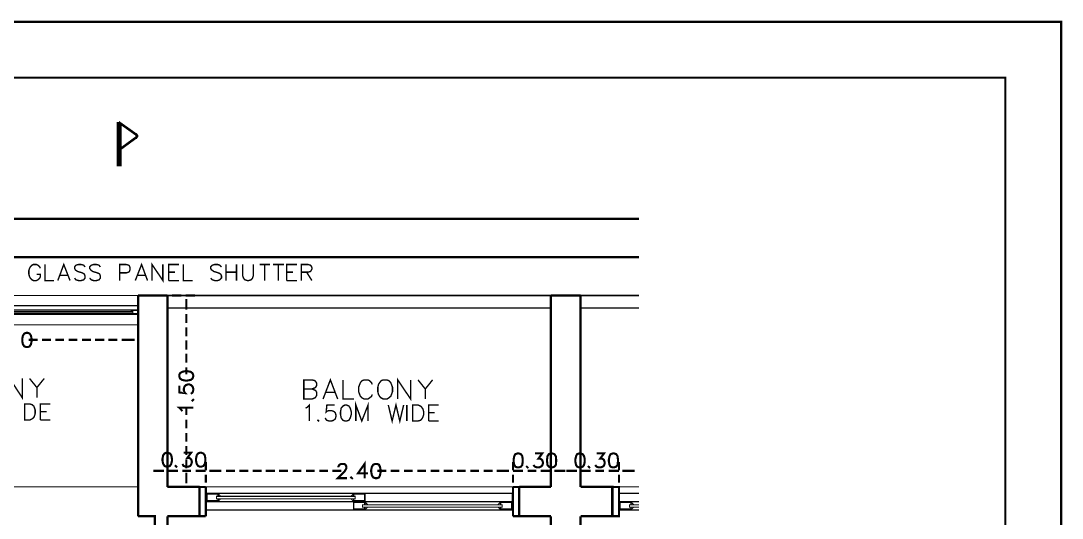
# Model space of a CAD drawing. Extents: x 0.2 to 11.4, y 0.2 to 8.2.
# Drawn here: x 6.45 to 11.423, y 5.779 to 8.157 of the extents above; entities that cross this region are included whole.
import ezdxf

# ---------------------------------------------------------------- set-up
doc = ezdxf.new("R2010")
doc.units = 0
doc.layers.get('0').update_dxf_attribs({"linetype": 'CONTINUOUS'})

msp = doc.modelspace()

# ---------------------------------------------------------------- linework, layer by layer
at = {"color": 0}
for points, const_width in [([(0.228353, 0.238336), (11.4183, 0.238336), (11.4183, 8.15169), (0.228353, 8.15169), (0.228353, 0.238336)], 0.01), ([(0.495008, 0.504992), (11.1517, 0.504992), (11.1517, 7.88499), (0.495008, 7.88499), (0.495008, 0.504992)], 0.01), ([(6.99832, 7.59668), (6.99832, 7.59668)], 0.01), ([(6.41, 6.75999), (6.98503, 6.75999), (6.98503, 6.76665), (6.41, 6.76665), (6.41, 6.75999)], 0.005), ([(6.97999, 6.77333), (7.00836, 6.77333), (7.00836, 6.75499), (6.97999, 6.75499), (6.97999, 6.75999), (6.98167, 6.75999), (6.98167, 6.75667), (7.00667, 6.75667), (7.00667, 6.77165), (6.98167, 6.77165), (6.98167, 6.76665), (6.97999, 6.76665), (6.97999, 6.77333)], 0.005), ([(7.00836, 6.79335), (6.99501, 6.79335), (6.99501, 6.79497), (7.00836, 6.79497), (7.00999, 6.79497), (7.00999, 6.75331), (6.99501, 6.75331), (6.99501, 6.75499), (7.00836, 6.75499), (7.00836, 6.77333), (6.99501, 6.77333), (6.99501, 6.77501), (7.00836, 6.77501), (7.00836, 6.79335)], 0.005), ([(6.47667, 6.66499), (6.46669, 6.66168), (6.46001, 6.65169), (6.45665, 6.63499), (6.45665, 6.62668), (6.46001, 6.61003), (6.46669, 6.59999), (6.47667, 6.59668), (6.48335, 6.59668), (6.49164, 6.59999), (6.49832, 6.61003), (6.50168, 6.62668), (6.50168, 6.63499), (6.49832, 6.65169), (6.49164, 6.66168), (6.48335, 6.66499), (6.47667, 6.66499)], 0.01), ([(7.20665, 6.45665), (7.21001, 6.44667), (7.22, 6.44), (7.23503, 6.43668), (7.24501, 6.43668), (7.26167, 6.44), (7.27001, 6.44667), (7.27333, 6.45665), (7.27333, 6.46332), (7.27001, 6.47168), (7.26167, 6.47835), (7.24501, 6.48167), (7.23503, 6.48167), (7.22, 6.47835), (7.21001, 6.47168), (7.20665, 6.46332), (7.20665, 6.45665)], 0.01), ([(8.18164, 6.44), (8.17165, 6.43668), (8.16336, 6.42665), (8.15831, 6.41835), (8.155, 6.405), (8.155, 6.38336), (8.15831, 6.37001), (8.16336, 6.36165), (8.17165, 6.35335), (8.18164, 6.34831), (8.19835, 6.34831), (8.20665, 6.35335), (8.21669, 6.36165), (8.22, 6.37001), (8.22499, 6.38336), (8.22499, 6.405), (8.22, 6.41835), (8.21669, 6.42665), (8.20665, 6.43668), (8.19835, 6.44), (8.18164, 6.44)], 0.006667), ([(6.46832, 6.24832), (6.46832, 6.32497), (6.49333, 6.32497), (6.50331, 6.32167), (6.51167, 6.315), (6.51497, 6.30664), (6.51833, 6.29665), (6.51833, 6.27832), (6.51497, 6.26665), (6.51167, 6.25999), (6.50331, 6.25331), (6.49333, 6.24832), (6.46832, 6.24832)], 0.006667), ([(7.99832, 6.31999), (7.98833, 6.315), (7.97999, 6.30501), (7.97667, 6.28668), (7.97667, 6.27501), (7.97999, 6.25836), (7.98833, 6.24669), (7.99832, 6.24333), (8.00499, 6.24333), (8.01665, 6.24669), (8.02333, 6.25836), (8.02832, 6.27501), (8.02832, 6.28668), (8.02333, 6.30501), (8.01665, 6.315), (8.00499, 6.31999), (7.99832, 6.31999)], 0.006667), ([(8.32167, 6.24333), (8.32167, 6.31999), (8.34668, 6.31999), (8.35835, 6.315), (8.36501, 6.30832), (8.37001, 6.30165), (8.37332, 6.28999), (8.37332, 6.27165), (8.37001, 6.26167), (8.36501, 6.25331), (8.35835, 6.24669), (8.34668, 6.24333), (8.32167, 6.24333)], 0.006667), ([(7.14501, 6.09169), (7.13667, 6.08832), (7.12999, 6.08003), (7.12668, 6.06332), (7.12668, 6.05333), (7.12999, 6.03836), (7.13667, 6.02832), (7.14501, 6.02501), (7.15169, 6.02501), (7.16168, 6.02832), (7.16835, 6.03836), (7.17165, 6.05333), (7.17165, 6.06332), (7.16835, 6.08003), (7.16168, 6.08832), (7.15169, 6.09169), (7.14501, 6.09169)], 0.01), ([(7.30501, 6.09169), (7.29665, 6.08832), (7.28999, 6.08003), (7.28668, 6.06332), (7.28668, 6.05333), (7.28999, 6.03836), (7.29665, 6.02832), (7.30501, 6.02501), (7.31168, 6.02501), (7.32167, 6.02832), (7.32835, 6.03836), (7.33165, 6.05333), (7.33165, 6.06332), (7.32835, 6.08003), (7.32167, 6.08832), (7.31168, 6.09169), (7.30501, 6.09169)], 0.01), ([(8.82167, 6.08832), (8.81168, 6.08501), (8.80664, 6.07497), (8.80333, 6.06), (8.80333, 6.05003), (8.80664, 6.03331), (8.81168, 6.02501), (8.82167, 6.02165), (8.82835, 6.02165), (8.83832, 6.02501), (8.845, 6.03331), (8.84668, 6.05003), (8.84668, 6.06), (8.845, 6.07497), (8.83832, 6.08501), (8.82835, 6.08832), (8.82167, 6.08832)], 0.01), ([(8.98167, 6.08832), (8.97168, 6.08501), (8.965, 6.07497), (8.96332, 6.06), (8.96332, 6.05003), (8.965, 6.03331), (8.97168, 6.02501), (8.98167, 6.02165), (8.98833, 6.02165), (8.99832, 6.02501), (9.00499, 6.03331), (9.00667, 6.05003), (9.00667, 6.06), (9.00499, 6.07497), (8.99832, 6.08501), (8.98833, 6.08832), (8.98167, 6.08832)], 0.01), ([(9.11664, 6.08832), (9.10667, 6.08501), (9.10167, 6.07497), (9.09831, 6.06), (9.09831, 6.05003), (9.10167, 6.03331), (9.10667, 6.02501), (9.11664, 6.02165), (9.12332, 6.02165), (9.13336, 6.02501), (9.13997, 6.03331), (9.14333, 6.05003), (9.14333, 6.06), (9.13997, 6.07497), (9.13336, 6.08501), (9.12332, 6.08832), (9.11664, 6.08832)], 0.01), ([(9.27669, 6.08832), (9.26665, 6.08501), (9.26167, 6.07497), (9.25836, 6.06), (9.25836, 6.05003), (9.26167, 6.03331), (9.26665, 6.02501), (9.27669, 6.02165), (9.28331, 6.02165), (9.29335, 6.02501), (9.30003, 6.03331), (9.30165, 6.05003), (9.30165, 6.06), (9.30003, 6.07497), (9.29335, 6.08501), (9.28331, 6.08832), (9.27669, 6.08832)], 0.01), ([(8.14333, 6.03836), (8.13336, 6.035), (8.12668, 6.02501), (8.12332, 6.00999), (8.12332, 6), (8.12668, 5.98335), (8.13336, 5.97331), (8.14333, 5.97), (8.15001, 5.97), (8.16, 5.97331), (8.16499, 5.98335), (8.16835, 6), (8.16835, 6.00999), (8.16499, 6.02501), (8.16, 6.035), (8.15001, 6.03836), (8.14333, 6.03836)], 0.01), ([(7.33664, 5.81836), (7.36501, 5.81836), (7.36501, 5.81668), (7.33664, 5.81668), (7.33333, 5.81668), (7.33333, 5.89833), (7.36501, 5.89833), (7.36501, 5.89665), (7.33664, 5.89665), (7.33664, 5.85835), (7.36501, 5.85835), (7.36501, 5.85667), (7.33664, 5.85667), (7.33664, 5.81836)], 0.005), ([(7.39333, 5.86003), (7.33664, 5.86003), (7.33664, 5.89501), (7.39333, 5.89501), (7.39333, 5.88336), (7.39165, 5.88336), (7.39165, 5.89333), (7.34, 5.89333), (7.34, 5.86333), (7.39165, 5.86333), (7.39165, 5.87169), (7.39333, 5.87169), (7.39333, 5.86003)], 0.005), ([(7.38499, 5.87169), (8.04665, 5.87169), (8.04665, 5.88336), (7.38499, 5.88336), (7.38499, 5.87169)], 0.005), ([(8.03836, 5.86003), (8.095, 5.86003), (8.095, 5.89501), (8.03836, 5.89501), (8.03836, 5.88336), (8.03999, 5.88336), (8.03999, 5.89333), (8.09169, 5.89333), (8.09169, 5.86333), (8.03999, 5.86333), (8.03999, 5.87169), (8.03836, 5.87169), (8.03836, 5.86003)], 0.005), ([(8.79665, 5.89665), (8.76665, 5.89665), (8.76665, 5.89833), (8.79665, 5.89833), (8.80003, 5.89833), (8.80003, 5.81668), (8.76665, 5.81668), (8.76665, 5.81836), (8.79665, 5.81836), (8.79665, 5.85667), (8.76665, 5.85667), (8.76665, 5.85835), (8.79665, 5.85835), (8.79665, 5.89665)], 0.005), ([(9.30832, 5.89665), (9.33832, 5.89665), (9.33832, 5.89833), (9.30832, 5.89833), (9.30664, 5.89833), (9.30664, 5.81668), (9.33832, 5.81668), (9.33832, 5.81836), (9.30832, 5.81836), (9.30832, 5.85667), (9.33832, 5.85667), (9.33832, 5.85835), (9.30832, 5.85835), (9.30832, 5.89665)], 0.005), ([(8.095, 5.85499), (8.03836, 5.85499), (8.03836, 5.81999), (8.095, 5.81999), (8.095, 5.83165), (8.09169, 5.83165), (8.09169, 5.82335), (8.03999, 5.82335), (8.03999, 5.85335), (8.09169, 5.85335), (8.09169, 5.84332), (8.095, 5.84332), (8.095, 5.85499)], 0.005), ([(8.08165, 5.83165), (8.74832, 5.83165), (8.74832, 5.84332), (8.08165, 5.84332), (8.08165, 5.83165)], 0.005), ([(8.74001, 5.85499), (8.79497, 5.85499), (8.79497, 5.81999), (8.74001, 5.81999), (8.74001, 5.83165), (8.74164, 5.83165), (8.74164, 5.82335), (8.79335, 5.82335), (8.79335, 5.85335), (8.74164, 5.85335), (8.74164, 5.84332), (8.74001, 5.84332), (8.74001, 5.85499)], 0.005), ([(9.36501, 5.85499), (9.31, 5.85499), (9.31, 5.81999), (9.36501, 5.81999), (9.36501, 5.83165), (9.36333, 5.83165), (9.36333, 5.82335), (9.31168, 5.82335), (9.31168, 5.85335), (9.36333, 5.85335), (9.36333, 5.84332), (9.36501, 5.84332), (9.36501, 5.85499)], 0.005)]:
    msp.add_lwpolyline(points, close=True, dxfattribs=dict(at, const_width=const_width))
for points, const_width in [([(0.629992, 3.28331), (0.848307, 3.28331), (0.848307, 7.72999), (5.77001, 7.72999), (5.77001, 7.21001), (9.05333, 7.21001)], 0.011667), ([(6.92503, 7.66667), (6.91336, 7.66667), (6.91336, 7.46669), (6.92503, 7.46669), (6.92503, 7.54335)], 0.011667), ([(6.92503, 7.66667), (6.91336, 7.66667), (6.91336, 7.46669), (6.92503, 7.46669), (6.92503, 7.54335)], 0.01), ([(7, 7.61333), (6.92503, 7.66667), (6.92503, 7.54335), (7, 7.59831)], 0.011667), ([(7, 7.61333), (6.92503, 7.66667), (6.92503, 7.54335), (7, 7.59831)], 0.01), ([(6.99914, 7.59619), (7, 7.59668), (7.00499, 7.60357), (7.00499, 7.60585), (7.00499, 7.60829), (7, 7.61501), (6.99914, 7.61546)], 0.011667), ([(6.99832, 7.59668), (7, 7.59831), (7.00168, 7.59999), (7.00168, 7.60167), (7.00331, 7.60335), (7.00331, 7.60499), (7.00331, 7.60667), (7.00168, 7.60835), (7.00168, 7.61003), (7, 7.61165), (6.99832, 7.61333), (6.99832, 7.61501)], 0.01), ([(0.726671, 0.639974), (0.726671, 3.09999), (1.03168, 3.09999), (1.03168, 7.54665), (5.58664, 7.54665), (5.58664, 7.02669), (9.05333, 7.02669)], 0.01), ([(9.40169, 7.21001), (9.05333, 7.21001)], 0.011667), ([(9.40169, 7.02669), (9.05333, 7.02669)], 0.01), ([(6.54335, 6.97331), (6.53999, 6.97999), (6.53168, 6.98833), (6.52501, 6.99164), (6.50999, 6.99164), (6.50331, 6.98833), (6.49501, 6.97999), (6.49164, 6.97331), (6.48833, 6.96332), (6.48833, 6.94499), (6.49164, 6.93332), (6.49501, 6.92665), (6.50331, 6.91835), (6.50999, 6.91499), (6.52501, 6.91499), (6.53168, 6.91835), (6.53999, 6.92665), (6.54335, 6.93332), (6.54335, 6.94499), (6.52501, 6.94499)], 0.006667), ([(6.565, 6.99164), (6.565, 6.91499), (6.60835, 6.91499)], 0.006667), ([(6.62668, 6.91499), (6.655, 6.99164), (6.685, 6.91499)], 0.006667), ([(6.75667, 6.97999), (6.75, 6.98833), (6.73833, 6.99164), (6.72499, 6.99164), (6.71332, 6.98833), (6.70665, 6.97999), (6.70665, 6.97331), (6.71001, 6.96669), (6.71332, 6.96332), (6.72168, 6.95833), (6.74333, 6.95167), (6.75, 6.94835), (6.75331, 6.94499), (6.75667, 6.93668), (6.75667, 6.92665), (6.75, 6.91835), (6.73833, 6.91499), (6.72499, 6.91499), (6.71332, 6.91835), (6.70665, 6.92665)], 0.006667), ([(6.83003, 6.97999), (6.82335, 6.98833), (6.81168, 6.99164), (6.79665, 6.99164), (6.78668, 6.98833), (6.77832, 6.97999), (6.77832, 6.97331), (6.78331, 6.96669), (6.78668, 6.96332), (6.79335, 6.95833), (6.815, 6.95167), (6.82335, 6.94835), (6.82667, 6.94499), (6.83003, 6.93668), (6.83003, 6.92665), (6.82335, 6.91835), (6.81168, 6.91499), (6.79665, 6.91499), (6.78668, 6.91835), (6.77832, 6.92665)], 0.006667), ([(6.92165, 6.91499), (6.92165, 6.99164), (6.95335, 6.99164), (6.965, 6.98833), (6.96832, 6.98503), (6.97168, 6.97667), (6.97168, 6.96669), (6.96832, 6.95833), (6.965, 6.95503), (6.95335, 6.95167), (6.92165, 6.95167)], 0.006667), ([(6.99669, 6.91499), (7.02669, 6.99164), (7.05501, 6.91499)], 0.006667), ([(7.07667, 6.91499), (7.07667, 6.99164), (7.12831, 6.91499), (7.12831, 6.99164)], 0.006667), ([(7.15668, 6.91499), (7.15668, 6.99164), (7.20503, 6.99164)], 0.006667), ([(7.22667, 6.99164), (7.22667, 6.91499), (7.27001, 6.91499)], 0.006667), ([(7.40831, 6.97999), (7.40001, 6.98833), (7.38997, 6.99164), (7.375, 6.99164), (7.36501, 6.98833), (7.35667, 6.97999), (7.35667, 6.97331), (7.36003, 6.96669), (7.36501, 6.96332), (7.37169, 6.95833), (7.39333, 6.95167), (7.40001, 6.94835), (7.405, 6.94499), (7.40831, 6.93668), (7.40831, 6.92665), (7.40001, 6.91835), (7.38997, 6.91499), (7.375, 6.91499), (7.36501, 6.91835), (7.35667, 6.92665)], 0.006667), ([(7.43001, 6.91499), (7.43001, 6.99164)], 0.006667), ([(7.47999, 6.99164), (7.47999, 6.91499)], 0.006667), ([(7.50999, 6.99164), (7.50999, 6.93668), (7.51335, 6.92665), (7.52001, 6.91835), (7.53168, 6.91499), (7.53836, 6.91499), (7.55003, 6.91835), (7.55664, 6.92665), (7.56, 6.93668), (7.56, 6.99164)], 0.006667), ([(7.59, 6.99164), (7.63997, 6.99164)], 0.006667), ([(7.61501, 6.99164), (7.61501, 6.91499)], 0.006667), ([(7.655, 6.99164), (7.70665, 6.99164)], 0.006667), ([(7.68001, 6.99164), (7.68001, 6.91499)], 0.006667), ([(7.72, 6.91499), (7.72, 6.99164), (7.76833, 6.99164)], 0.006667), ([(7.78999, 6.91499), (7.78999, 6.99164), (7.82167, 6.99164), (7.83333, 6.98833), (7.83664, 6.98503), (7.84, 6.97667), (7.84, 6.97), (7.83664, 6.96332), (7.83333, 6.95833), (7.82167, 6.95503), (7.78999, 6.95503)], 0.006667), ([(6.63667, 6.94), (6.67333, 6.94)], 0.006667), ([(7.00836, 6.94), (7.04497, 6.94)], 0.006667), ([(7.15668, 6.95503), (7.18668, 6.95503)], 0.006667), ([(7.15668, 6.91499), (7.20503, 6.91499)], 0.006667), ([(7.43001, 6.95503), (7.47999, 6.95503)], 0.006667), ([(7.72, 6.95503), (7.75, 6.95503)], 0.006667), ([(7.72, 6.91499), (7.76833, 6.91499)], 0.006667), ([(7.815, 6.95503), (7.84, 6.91499)], 0.006667), ([(5.78836, 6.84332), (7.00999, 6.84332)], 0.005), ([(7.00999, 5.78836), (7.00999, 6.84332)], 0.011667), ([(7.15001, 6.84332), (7.00999, 6.84332)], 0.011667), ([(7.00999, 5.78836), (7.00999, 6.84332)], 0.01), ([(7.15001, 6.84332), (7.00999, 6.84332)], 0.01), ([(7.15001, 5.92833), (7.15001, 6.84332)], 0.011667), ([(7.15001, 5.92833), (7.15001, 6.84332)], 0.01), ([(8.98167, 6.84332), (7.15001, 6.84332)], 0.006667), ([(8.98167, 6.84332), (7.15001, 6.84332)], 0.006667), ([(7.17165, 6.84332), (7.21669, 6.84332)], 0.01), ([(7.23665, 6.84332), (7.28168, 6.84332)], 0.01), ([(7.24001, 6.82667), (7.24001, 6.81)], 0.01), ([(7.24001, 6.81), (7.24001, 6.77501)], 0.01), ([(8.98167, 5.92833), (8.98167, 6.84332)], 0.011667), ([(9.12332, 6.84332), (8.98167, 6.84332)], 0.011667), ([(8.98167, 5.92833), (8.98167, 6.84332)], 0.01), ([(9.12332, 6.84332), (8.98167, 6.84332)], 0.01), ([(9.12332, 5.92833), (9.12332, 6.84332)], 0.011667), ([(9.12332, 5.92833), (9.12332, 6.84332)], 0.01), ([(9.12332, 6.84332), (9.40169, 6.84332)], 0.006667), ([(9.12332, 6.84332), (9.40169, 6.84332)], 0.006667), ([(5.80333, 6.79497), (7.00999, 6.79497)], 0.005), ([(5.80333, 6.79335), (7.00999, 6.79335)], 0.005), ([(5.80333, 6.77501), (7.00999, 6.77501)], 0.005), ([(5.80333, 6.77333), (7.00999, 6.77333)], 0.005), ([(6.97999, 6.77333), (6.97499, 6.76665)], 0.005), ([(8.98167, 6.78331), (7.15001, 6.78331)], 0.006667), ([(8.98167, 6.78331), (7.15001, 6.78331)], 0.006667), ([(9.12332, 6.78331), (9.40169, 6.78331)], 0.006667), ([(9.12332, 6.78331), (9.40169, 6.78331)], 0.006667), ([(5.80333, 6.75499), (7.00999, 6.75499)], 0.005), ([(5.80333, 6.75331), (7.00999, 6.75331)], 0.005), ([(6.97999, 6.75499), (6.97499, 6.75999)], 0.005), ([(7.24001, 6.75499), (7.24001, 6.71164)], 0.01), ([(5.78836, 6.70335), (7.00999, 6.70335)], 0.005), ([(7.00999, 6.68332), (7.00999, 6.64665)], 0.01), ([(7.24001, 6.69168), (7.24001, 6.64833)], 0.01), ([(6.53, 6.63167), (6.48665, 6.63167)], 0.01), ([(6.59332, 6.63167), (6.55165, 6.63167)], 0.01), ([(6.65668, 6.63167), (6.61501, 6.63167)], 0.01), ([(6.72, 6.63167), (6.67833, 6.63167)], 0.01), ([(6.785, 6.63167), (6.74164, 6.63167)], 0.01), ([(6.84831, 6.63167), (6.80501, 6.63167)], 0.01), ([(6.91168, 6.63167), (6.86833, 6.63167)], 0.01), ([(6.97667, 6.63167), (6.93164, 6.63167)], 0.01), ([(6.99333, 6.63167), (6.97667, 6.63167)], 0.01), ([(7.00999, 6.625), (7.00999, 6.58832)], 0.01), ([(7.24001, 6.62831), (7.24001, 6.58501)], 0.01), ([(7.24001, 6.565), (7.24001, 6.52165)], 0.01), ([(7.24001, 6.5), (7.24001, 6.46669)], 0.01), ([(6.39665, 6.35499), (6.39665, 6.44667), (6.45665, 6.35499), (6.45665, 6.44667)], 0.006667), ([(6.49164, 6.44667), (6.52669, 6.40332), (6.56168, 6.44667)], 0.006667), ([(7.20665, 6.41168), (7.20665, 6.37999), (7.23503, 6.37668), (7.23167, 6.37999), (7.22835, 6.38997), (7.22835, 6.39833), (7.23167, 6.40831), (7.23833, 6.41499), (7.24832, 6.41835), (7.25499, 6.41835), (7.26335, 6.41499), (7.27001, 6.40831), (7.27333, 6.39833), (7.27333, 6.38997), (7.27001, 6.37999), (7.26665, 6.37668), (7.26167, 6.37332)], 0.01), ([(7.84, 6.39665), (7.85335, 6.39165), (7.85835, 6.38835), (7.86333, 6.37999), (7.86333, 6.36664), (7.85835, 6.35835), (7.85335, 6.35335), (7.84, 6.34831), (7.80165, 6.34831), (7.80165, 6.44), (7.84, 6.44), (7.85335, 6.43668), (7.85835, 6.43164), (7.86333, 6.42333), (7.86333, 6.41499), (7.85835, 6.405), (7.85335, 6.40169), (7.84, 6.39665), (7.80165, 6.39665)], 0.006667), ([(7.89333, 6.34831), (7.92833, 6.44), (7.96332, 6.34831)], 0.006667), ([(7.98833, 6.44), (7.98833, 6.34831), (8.04167, 6.34831)], 0.006667), ([(8.12831, 6.41835), (8.125, 6.42665), (8.11501, 6.43668), (8.10667, 6.44), (8.09, 6.44), (8.08003, 6.43668), (8.07167, 6.42665), (8.06836, 6.41835), (8.06332, 6.405), (8.06332, 6.38336), (8.06836, 6.37001), (8.07167, 6.36165), (8.08003, 6.35335), (8.09, 6.34831), (8.10667, 6.34831), (8.11501, 6.35335), (8.125, 6.36165), (8.12831, 6.37001)], 0.006667), ([(8.25, 6.34831), (8.25, 6.44), (8.31168, 6.34831), (8.31168, 6.44)], 0.006667), ([(8.34668, 6.44), (8.38167, 6.39665), (8.41667, 6.44)], 0.006667), ([(6.52669, 6.40332), (6.52669, 6.35499)], 0.006667), ([(7.90668, 6.37999), (7.94997, 6.37999)], 0.006667), ([(8.38167, 6.39665), (8.38167, 6.34831)], 0.006667), ([(6.54335, 6.24832), (6.54335, 6.32497), (6.59169, 6.32497)], 0.006667), ([(7.26665, 6.345), (7.27001, 6.34169), (7.27333, 6.345), (7.27001, 6.34831)], 0.01), ([(7.81, 6.30501), (7.81668, 6.30832), (7.82835, 6.31999), (7.82835, 6.24333)], 0.006667), ([(7.94835, 6.31999), (7.91168, 6.31999), (7.90831, 6.28668), (7.91168, 6.28999), (7.92165, 6.29335), (7.93332, 6.29335), (7.94336, 6.28999), (7.95167, 6.28331), (7.95503, 6.27165), (7.95503, 6.26497), (7.95167, 6.25331), (7.94336, 6.24669), (7.93332, 6.24333), (7.92165, 6.24333), (7.91168, 6.24669), (7.90831, 6.25), (7.90332, 6.25836)], 0.006667), ([(8.05003, 6.24333), (8.05003, 6.31999), (8.07835, 6.24333), (8.10835, 6.31999), (8.10835, 6.24333)], 0.006667), ([(8.20503, 6.31999), (8.22331, 6.24333), (8.24164, 6.31999), (8.25999, 6.24333), (8.27832, 6.31999)], 0.006667), ([(8.29335, 6.24333), (8.29335, 6.31999)], 0.006667), ([(8.39833, 6.24333), (8.39833, 6.31999), (8.44499, 6.31999)], 0.006667), ([(6.54335, 6.28836), (6.57335, 6.28836)], 0.006667), ([(7.22, 6.28999), (7.21669, 6.29665), (7.20665, 6.30664), (7.27333, 6.30664)], 0.01), ([(7.24001, 6.27165), (7.24001, 6.30664)], 0.01), ([(8.39833, 6.28331), (8.42665, 6.28331)], 0.006667), ([(6.54335, 6.24832), (6.59169, 6.24832)], 0.006667), ([(7.24001, 6.20833), (7.24001, 6.25)], 0.01), ([(7.87169, 6.25), (7.86833, 6.24669), (7.87169, 6.24333), (7.875, 6.24669)], 0.006667), ([(8.39833, 6.24333), (8.44499, 6.24333)], 0.006667), ([(7.24001, 6.14501), (7.24001, 6.18668)], 0.01), ([(7.24001, 6.08165), (7.24001, 6.12332)], 0.01), ([(7.22835, 6.09169), (7.26335, 6.09169), (7.24501, 6.06668), (7.25499, 6.06668), (7.25999, 6.06332), (7.26335, 6.06), (7.26665, 6.05003), (7.26665, 6.04497), (7.26335, 6.035), (7.25836, 6.02832), (7.24832, 6.02501), (7.23833, 6.02501), (7.22835, 6.02832), (7.22499, 6.03168), (7.22168, 6.03836)], 0.01), ([(8.905, 6.08832), (8.94, 6.08832), (8.92165, 6.06332), (8.93001, 6.06332), (8.93668, 6.06), (8.94, 6.05664), (8.94336, 6.04665), (8.94336, 6.03999), (8.94, 6.03), (8.93332, 6.02501), (8.92503, 6.02165), (8.91499, 6.02165), (8.905, 6.02501), (8.90169, 6.02832), (8.89833, 6.03331)], 0.01), ([(9.19997, 6.08832), (9.23503, 6.08832), (9.21669, 6.06332), (9.22499, 6.06332), (9.23167, 6.06), (9.23503, 6.05664), (9.23833, 6.04665), (9.23833, 6.03999), (9.23503, 6.03), (9.22835, 6.02501), (9.22, 6.02165), (9.21001, 6.02165), (9.19997, 6.02501), (9.19667, 6.02832), (9.19336, 6.03331)], 0.01), ([(7.15001, 6.00836), (7.15001, 6.04665)], 0.01), ([(7.19336, 6.03168), (7.19, 6.02832), (7.19336, 6.02501), (7.19667, 6.02832)], 0.01), ([(7.24001, 6.01665), (7.24001, 6.06)], 0.01), ([(7.33333, 6.00836), (7.33333, 6.04665)], 0.01), ([(7.33333, 6.00836), (7.33333, 6.04665)], 0.01), ([(7.96669, 6.02165), (7.96669, 6.02501), (7.97, 6.03168), (7.97331, 6.035), (7.97999, 6.03836), (7.99333, 6.03836), (8, 6.035), (8.00168, 6.03168), (8.00499, 6.02501), (8.00499, 6.01833), (8.00168, 6.01167), (7.99669, 6.00331), (7.96332, 5.97), (8.00836, 5.97)], 0.01), ([(8.09169, 5.97), (8.09169, 6.03836), (8.06, 5.99333), (8.10835, 5.99333)], 0.01), ([(8.80003, 6.00836), (8.80003, 6.04665)], 0.01), ([(8.80003, 6.00836), (8.80003, 6.04665)], 0.01), ([(8.87001, 6.02832), (8.86664, 6.02501), (8.87001, 6.02165), (8.87332, 6.02501)], 0.01), ([(8.98167, 6.00836), (8.98167, 6.04665)], 0.01), ([(9.12332, 6.00836), (9.12332, 6.04665)], 0.01), ([(9.16499, 6.02832), (9.16168, 6.02501), (9.16499, 6.02165), (9.16835, 6.02501)], 0.01), ([(9.30664, 6.00836), (9.30664, 6.04665)], 0.01), ([(9.30664, 6.00836), (9.30664, 6.04665)], 0.01), ([(7.11664, 6.00499), (7.08333, 6.00499)], 0.01), ([(7.13336, 6.00499), (7.11664, 6.00499)], 0.01), ([(7.15001, 6.00499), (7.19997, 6.00499)], 0.01), ([(7.15001, 5.94835), (7.15001, 5.98665)], 0.01), ([(7.22168, 6.00499), (7.26335, 6.00499)], 0.01), ([(7.24001, 5.96164), (7.24001, 5.99669)], 0.01), ([(7.285, 6.00499), (7.33333, 6.00499)], 0.01), ([(7.33333, 5.94835), (7.33333, 5.98665)], 0.01), ([(7.33333, 5.94835), (7.33333, 5.98665)], 0.01), ([(7.34999, 6.00499), (7.36664, 6.00499)], 0.01), ([(7.34999, 6.00499), (7.36664, 6.00499)], 0.01), ([(7.36664, 6.00499), (7.40169, 6.00499)], 0.01), ([(7.36664, 6.00499), (7.40831, 6.00499)], 0.01), ([(7.43001, 6.00499), (7.47331, 6.00499)], 0.01), ([(7.49333, 6.00499), (7.53668, 6.00499)], 0.01), ([(7.55664, 6.00499), (7.59999, 6.00499)], 0.01), ([(7.62001, 6.00499), (7.66336, 6.00499)], 0.01), ([(7.68332, 6.00499), (7.72667, 6.00499)], 0.01), ([(7.74832, 6.00499), (7.78999, 6.00499)], 0.01), ([(7.81168, 6.00499), (7.85335, 6.00499)], 0.01), ([(7.875, 6.00499), (7.91667, 6.00499)], 0.01), ([(7.93832, 6.00499), (7.97999, 6.00499)], 0.01), ([(8.03168, 5.97667), (8.02832, 5.97331), (8.03168, 5.97), (8.035, 5.97331)], 0.01), ([(8.19499, 6.00499), (8.15332, 6.00499)], 0.01), ([(8.25836, 6.00499), (8.21669, 6.00499)], 0.01), ([(8.32167, 6.00499), (8.28, 6.00499)], 0.01), ([(8.38499, 6.00499), (8.34332, 6.00499)], 0.01), ([(8.44835, 6.00499), (8.40668, 6.00499)], 0.01), ([(8.51167, 6.00499), (8.47, 6.00499)], 0.01), ([(8.57497, 6.00499), (8.53331, 6.00499)], 0.01), ([(8.63835, 6.00499), (8.59668, 6.00499)], 0.01), ([(8.70335, 6.00499), (8.66, 6.00499)], 0.01), ([(8.76497, 6.00499), (8.72331, 6.00499)], 0.01), ([(8.76497, 6.00499), (8.73167, 6.00499)], 0.01), ([(8.78168, 6.00499), (8.76497, 6.00499)], 0.01), ([(8.78168, 6.00499), (8.76497, 6.00499)], 0.01), ([(8.80003, 6.00499), (8.84831, 6.00499)], 0.01), ([(8.80003, 5.94835), (8.80003, 5.98665)], 0.01), ([(8.80003, 5.94835), (8.80003, 5.98665)], 0.01), ([(8.87001, 6.00499), (8.91168, 6.00499)], 0.01), ([(8.93332, 6.00499), (8.98167, 6.00499)], 0.01), ([(8.98167, 5.94835), (8.98167, 5.98665)], 0.01), ([(8.99832, 6.00499), (9.01665, 6.00499)], 0.01), ([(9.01665, 6.00499), (9.05003, 6.00499)], 0.01), ([(9.09, 6.00499), (9.05501, 6.00499)], 0.01), ([(9.10667, 6.00499), (9.09, 6.00499)], 0.01), ([(9.17165, 6.00499), (9.12332, 6.00499)], 0.01), ([(9.12332, 5.94835), (9.12332, 5.98665)], 0.01), ([(9.23503, 6.00499), (9.19336, 6.00499)], 0.01), ([(9.30664, 6.00499), (9.25667, 6.00499)], 0.01), ([(9.30664, 5.94835), (9.30664, 5.98665)], 0.01), ([(9.30664, 5.94835), (9.30664, 5.98665)], 0.01), ([(9.32335, 6.00499), (9.34, 6.00499)], 0.01), ([(9.32335, 6.00499), (9.34, 6.00499)], 0.01), ([(9.34, 6.00499), (9.38167, 6.00499)], 0.01), ([(9.34, 6.00499), (9.37332, 6.00499)], 0.01), ([(5.77001, 5.92833), (7.00999, 5.92833)], 0.005), ([(7.30333, 5.92833), (7.15001, 5.92833)], 0.011667), ([(7.33333, 5.92833), (7.15001, 5.92833)], 0.01), ([(7.17165, 5.92833), (7.21669, 5.92833)], 0.01), ([(7.23665, 5.92833), (7.28168, 5.92833)], 0.01), ([(7.24001, 5.94499), (7.24001, 5.96164)], 0.01), ([(7.30333, 5.92833), (7.30333, 5.78836)], 0.011667), ([(7.33333, 5.92833), (7.33333, 5.78836)], 0.01), ([(7.33333, 5.92833), (8.80003, 5.92833)], 0.005), ([(8.80003, 5.92833), (8.80003, 5.78836)], 0.01), ([(8.98167, 5.92833), (8.80003, 5.92833)], 0.01), ([(8.83003, 5.92833), (8.83003, 5.78836)], 0.011667), ([(8.98167, 5.92833), (8.83003, 5.92833)], 0.011667), ([(9.12332, 5.78836), (9.27501, 5.78836), (9.27501, 5.92833), (9.12332, 5.92833)], 0.011667), ([(9.12332, 5.78836), (9.30664, 5.78836), (9.30664, 5.92833), (9.12332, 5.92833)], 0.01), ([(9.40169, 5.92833), (9.30664, 5.92833)], 0.005), ([(7.36501, 5.89833), (8.76665, 5.89833)], 0.005), ([(7.36501, 5.89665), (8.76665, 5.89665)], 0.005), ([(7.39333, 5.89501), (7.405, 5.88336)], 0.005), ([(7.39333, 5.86003), (7.405, 5.87169)], 0.005), ([(8.03836, 5.89501), (8.02669, 5.88336)], 0.005), ([(8.03836, 5.86003), (8.02669, 5.87169)], 0.005), ([(9.40169, 5.89833), (9.33832, 5.89833)], 0.005), ([(9.40169, 5.89665), (9.33832, 5.89665)], 0.005), ([(7.36501, 5.85835), (8.76665, 5.85835)], 0.005), ([(7.36501, 5.85667), (8.76665, 5.85667)], 0.005), ([(7.36501, 5.81836), (8.76665, 5.81836)], 0.005), ([(7.36501, 5.81668), (8.76665, 5.81668)], 0.005), ([(8.095, 5.85499), (8.10667, 5.84332)], 0.005), ([(8.095, 5.81999), (8.10667, 5.83165)], 0.005), ([(8.74001, 5.85499), (8.72835, 5.84332)], 0.005), ([(8.74001, 5.81999), (8.72835, 5.83165)], 0.005), ([(9.40169, 5.85835), (9.33832, 5.85835)], 0.005), ([(9.40169, 5.85667), (9.33832, 5.85667)], 0.005), ([(9.40169, 5.81836), (9.33832, 5.81836)], 0.005), ([(9.40169, 5.81668), (9.33832, 5.81668)], 0.005), ([(9.40169, 5.83165), (9.35667, 5.83165), (9.35667, 5.84332), (9.40169, 5.84332)], 0.005), ([(9.36501, 5.85499), (9.37668, 5.84332)], 0.005), ([(9.36501, 5.81999), (9.37668, 5.83165)], 0.005), ([(7.00999, 5.78836), (7.09, 5.78836), (7.09, 3.83333)], 0.011667), ([(7.00999, 5.78836), (7.09, 5.78836), (7.09, 3.83333)], 0.01), ([(7.15001, 3.77165), (7.15001, 5.78836)], 0.011667), ([(7.30333, 5.78836), (7.15001, 5.78836)], 0.011667), ([(7.15001, 3.77165), (7.15001, 5.78836)], 0.01), ([(7.33333, 5.78836), (7.15001, 5.78836)], 0.01), ([(7.17165, 5.78836), (7.21669, 5.78836)], 0.01), ([(7.23665, 5.78836), (7.28168, 5.78836)], 0.01), ([(8.98167, 5.78836), (8.80003, 5.78836)], 0.01), ([(8.98167, 5.78836), (8.83003, 5.78836)], 0.011667), ([(8.98167, 1.12831), (8.98167, 5.78836)], 0.011667), ([(8.98167, 1.12831), (8.98167, 5.78836)], 0.01), ([(9.12332, 1.12831), (9.12332, 5.78836)], 0.011667), ([(9.12332, 1.12831), (9.12332, 5.78836)], 0.01)]:
    msp.add_lwpolyline(points, dxfattribs=dict(at, const_width=const_width))

doc.saveas('drawing.dxf')
